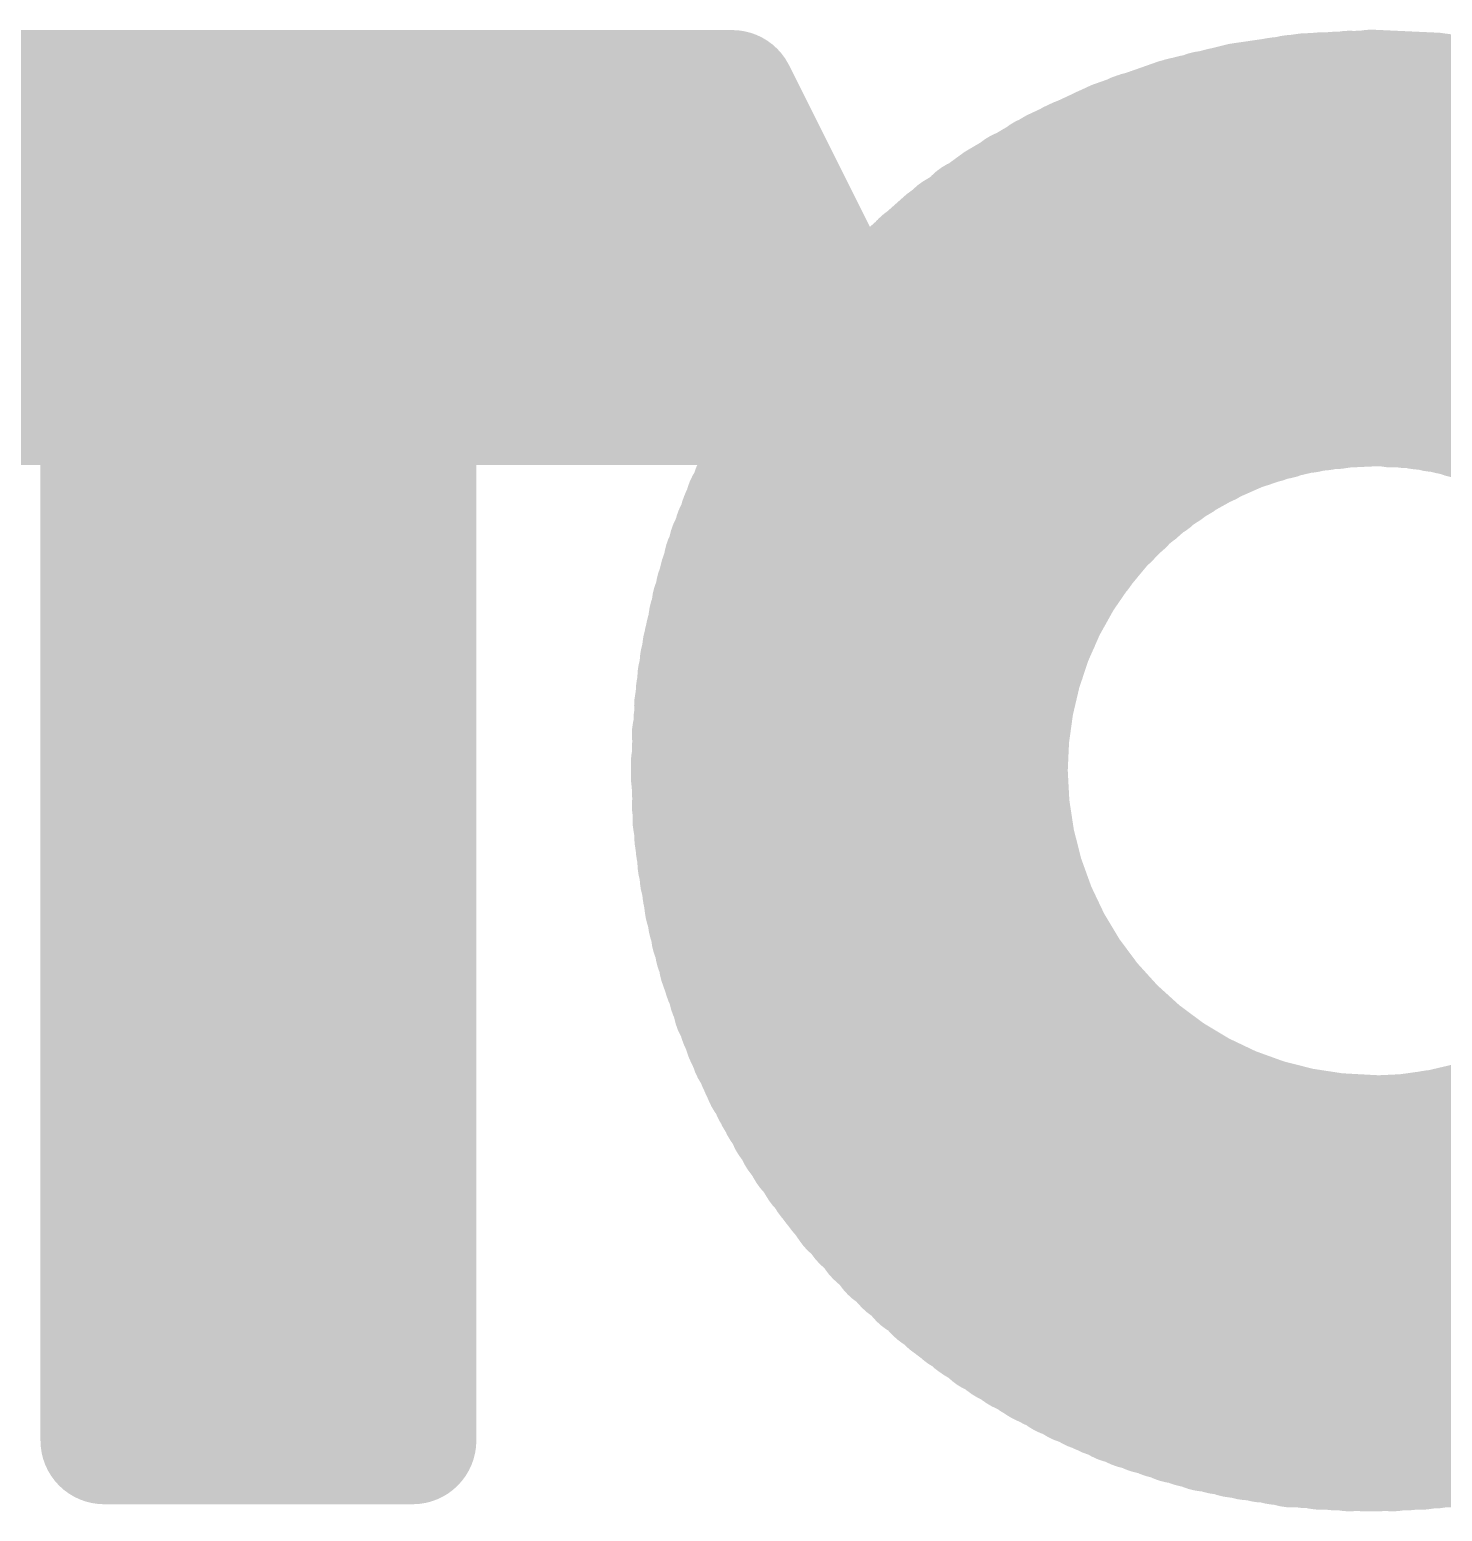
# Model space of a CAD drawing. Extents: x 100 to 126.1, y 98.7 to 170.
# Drawn here: x 105.872 to 106.982, y 120.194 to 121.358 of the extents above; entities that cross this region are included whole.
import ezdxf

# ---------------------------------------------------------------- set-up
doc = ezdxf.new("R2010")
doc.units = 0
doc.layers.get('0').update_dxf_attribs({"linetype": 'CONTINUOUS'})
doc.layers.add('SILK-BOTTOM_PHO', color=14, linetype='CONTINUOUS')

# ---------------------------------------------------------------- blocks, each defined once
blk = doc.blocks.new('ROUND_1')
at = {"const_width": 0.050038}
blk.add_lwpolyline([(-0.025018, 0, 1), (0.025018, 0, 1)], format="xyb", close=True, dxfattribs=at)

msp = doc.modelspace()

# ---------------------------------------------------------------- linework, layer by layer
at = {"layer": 'SILK-BOTTOM_PHO', "const_width": 0.100076}
for points in [[(106.423714, 121.308114), (105.377488, 121.308114)], [(105.832656, 121.308114), (105.832656, 121.06656)], [(105.843832, 121.308114), (105.843832, 121.06656)], [(105.855008, 121.308114), (105.855008, 121.06656)], [(105.866184, 121.308114), (105.866184, 121.06656)], [(105.87736, 121.308114), (105.87736, 121.06656)], [(105.88879, 121.308114), (105.88879, 121.06656)], [(105.899966, 121.308114), (105.899966, 121.06656)], [(105.911142, 121.308114), (105.911142, 121.06656)], [(105.922318, 121.308114), (105.922318, 121.06656)], [(105.933494, 121.308114), (105.933494, 120.24995)], [(105.94467, 121.308114), (105.94467, 120.24995)], [(105.955846, 121.308114), (105.955846, 120.24995)], [(105.967022, 121.308114), (105.967022, 120.24995)], [(105.978452, 121.308114), (105.978452, 120.24995)], [(105.989628, 121.308114), (105.989628, 120.24995)], [(106.000804, 121.308114), (106.000804, 120.24995)], [(106.01198, 121.308114), (106.01198, 120.24995)], [(106.023156, 121.308114), (106.023156, 120.24995)], [(106.034332, 121.308114), (106.034332, 120.24995)], [(106.045508, 121.308114), (106.045508, 120.24995)], [(106.056938, 121.308114), (106.056938, 120.24995)], [(106.068114, 121.308114), (106.068114, 120.24995)], [(106.07929, 121.308114), (106.07929, 120.24995)], [(106.090466, 121.308114), (106.090466, 120.24995)], [(106.101642, 121.308114), (106.101642, 120.24995)], [(106.112818, 121.308114), (106.112818, 120.24995)], [(106.123994, 121.308114), (106.123994, 120.24995)], [(106.13517, 121.308114), (106.13517, 120.24995)], [(106.1466, 121.308114), (106.1466, 120.24995)], [(106.157776, 121.308114), (106.157776, 120.24995)], [(106.168952, 121.308114), (106.168952, 120.24995)], [(106.180128, 121.308114), (106.180128, 121.06656)], [(106.191304, 121.308114), (106.191304, 121.06656)], [(106.20248, 121.308114), (106.20248, 121.06656)], [(106.213656, 121.308114), (106.213656, 121.06656)], [(106.225086, 121.308114), (106.225086, 121.06656)], [(106.236262, 121.308114), (106.236262, 121.06656)], [(106.247438, 121.308114), (106.247438, 121.06656)], [(106.258614, 121.308114), (106.258614, 121.06656)], [(106.26979, 121.308114), (106.26979, 121.06656)], [(106.280966, 121.308114), (106.280966, 121.06656)], [(106.292142, 121.308114), (106.292142, 121.06656)], [(106.303318, 121.308114), (106.303318, 121.06656)], [(106.314748, 121.308114), (106.314748, 121.06656)], [(106.325924, 121.308114), (106.325924, 121.06656)], [(106.3371, 121.308114), (106.3371, 121.06656)], [(106.348276, 121.308114), (106.348276, 121.06656)], [(106.359452, 121.308114), (106.359452, 121.06656)], [(106.370628, 121.308114), (106.370628, 121.06656)], [(106.381804, 121.308114), (106.381804, 121.06656)], [(106.393234, 121.308114), (106.393234, 121.06656)], [(106.40441, 121.308114), (106.40441, 121.06656)], [(106.415586, 121.308114), (106.415586, 121.06656)], [(106.423714, 121.308114), (106.518964, 121.117614)], [(106.85272, 121.302526), (106.85272, 121.05513)], [(106.863896, 121.304304), (106.863896, 121.058432)], [(106.875072, 121.305066), (106.875072, 121.06021)], [(106.886248, 121.306336), (106.886248, 121.061988)], [(106.897678, 121.306844), (106.897678, 121.063258)], [(106.908854, 121.307606), (106.908854, 121.064528)], [(106.92003, 121.307606), (106.92003, 121.06529)], [(106.926126, 121.308114), (106.926126, 121.307606)], [(106.931206, 121.307606), (106.931206, 121.06529)], [(106.942382, 121.307606), (106.942382, 121.064528)], [(106.953558, 121.306844), (106.953558, 121.06402)], [(106.964734, 121.306336), (106.964734, 121.06275)], [(106.976164, 121.305574), (106.976164, 121.060972)], [(106.98734, 121.304304), (106.98734, 121.05894)], [(106.998516, 121.303034), (106.998516, 121.055892)], [(106.42854, 121.298208), (105.377488, 121.298208)], [(106.426762, 121.301764), (106.426762, 121.06656)], [(106.796586, 121.291858), (106.796586, 121.034048)], [(106.808016, 121.294398), (106.808016, 121.039636)], [(106.819192, 121.296938), (106.819192, 121.044716)], [(107.028234, 121.298208), (106.824018, 121.298208)], [(106.830368, 121.298716), (106.830368, 121.048526)], [(106.841544, 121.300748), (106.841544, 121.052082)], [(107.009692, 121.301256), (107.009692, 121.052844)], [(107.020868, 121.299478), (107.020868, 121.049034)], [(106.434128, 121.287032), (105.377488, 121.287032)], [(106.437938, 121.279412), (106.437938, 121.06656)], [(106.763058, 121.281952), (106.763058, 121.014236)], [(106.774234, 121.285762), (106.774234, 121.021602)], [(107.07497, 121.287032), (106.778044, 121.287032)], [(106.78541, 121.28881), (106.78541, 121.02846)], [(106.439716, 121.275602), (105.377488, 121.275602)], [(106.72953, 121.270014), (106.72953, 120.987312)], [(106.740706, 121.274586), (106.740706, 120.997218)], [(107.108752, 121.275602), (106.743754, 121.275602)], [(106.751882, 121.278142), (106.751882, 121.006108)], [(106.445558, 121.264426), (105.377488, 121.264426)], [(106.449114, 121.25706), (106.449114, 121.06656)], [(106.695748, 121.255282), (106.695748, 120.949974)], [(106.706924, 121.260108), (106.706924, 120.964452)], [(107.137454, 121.264426), (106.715814, 121.264426)], [(106.7181, 121.265188), (106.7181, 120.976136)], [(106.451146, 121.25325), (105.377488, 121.25325)], [(106.684572, 121.24944), (106.684572, 120.93448)], [(107.161584, 121.25325), (106.69143, 121.25325)], [(106.456734, 121.242074), (105.377488, 121.242074)], [(106.46029, 121.234708), (106.46029, 121.06656)], [(106.66222, 121.236994), (106.66222, 120.892824)], [(107.18292, 121.242074), (106.669586, 121.242074)], [(106.673396, 121.243344), (106.673396, 120.915684)], [(106.462322, 121.230898), (105.377488, 121.230898)], [(106.639868, 121.22404), (106.639868, 120.812306)], [(107.202224, 121.230898), (106.650282, 121.230898)], [(106.651044, 121.230898), (106.651044, 120.86336)], [(106.46791, 121.219722), (105.377488, 121.219722)], [(106.47172, 121.212102), (106.47172, 121.06656)], [(106.628438, 121.216674), (106.628438, 120.335294)], [(107.220258, 121.219722), (106.63301, 121.219722)], [(106.473498, 121.208546), (105.377488, 121.208546)], [(106.479086, 121.19737), (105.377488, 121.19737)], [(107.251246, 121.19737), (106.601006, 121.19737)], [(106.606086, 121.200418), (106.606086, 120.35155)], [(107.23626, 121.208546), (106.615992, 121.208546)], [(106.617262, 121.208546), (106.617262, 120.343422)], [(106.484674, 121.18594), (105.377488, 121.18594)], [(106.482896, 121.18975), (106.482896, 120.482868)], [(107.264962, 121.18594), (106.587544, 121.18594)], [(106.59491, 121.191528), (106.59491, 120.360186)], [(106.490262, 121.174764), (105.627678, 121.174764)], [(107.278678, 121.174764), (106.574336, 121.174764)], [(106.583734, 121.182384), (106.583734, 120.369584)], [(106.49585, 121.163588), (105.633266, 121.163588)], [(106.494072, 121.167398), (106.494072, 120.466612)], [(106.561382, 121.162318), (106.561382, 120.389396)], [(107.290616, 121.163588), (106.56189, 121.163588)], [(106.572558, 121.172986), (106.572558, 120.378982)], [(106.501438, 121.152412), (105.638854, 121.152412)], [(107.3023, 121.152412), (106.549952, 121.152412)], [(106.549952, 121.151904), (106.549952, 120.400064)], [(106.507026, 121.141236), (105.644442, 121.141236)], [(106.505248, 121.145046), (106.505248, 120.45188)], [(106.538776, 121.139966), (106.538776, 120.412002)], [(107.312968, 121.141236), (106.539538, 121.141236)], [(106.512614, 121.13006), (105.65003, 121.13006)], [(106.5276, 121.12752), (106.5276, 120.424448)], [(107.323636, 121.13006), (106.52887, 121.13006)], [(107.33278, 121.118884), (105.655872, 121.118884)], [(106.516424, 121.12244), (106.516424, 120.437402)], [(107.342178, 121.107454), (105.66146, 121.107454)], [(107.351068, 121.096278), (105.667048, 121.096278)], [(107.358942, 121.085102), (105.672636, 121.085102)], [(107.36707, 121.073926), (105.678224, 121.073926)], [(105.930446, 121.06656), (105.682034, 121.06656)], [(105.930446, 121.06656), (105.930446, 120.24995)], [(106.172762, 121.06275), (105.930446, 121.06275)], [(106.480864, 121.06656), (106.172762, 121.06656)], [(106.172762, 121.06656), (106.172762, 120.24995)], [(106.88701, 121.06275), (106.478324, 121.06275)], [(107.668568, 121.06275), (106.965496, 121.06275)], [(106.172762, 121.051574), (105.930446, 121.051574)], [(106.837734, 121.051574), (106.470958, 121.051574)], [(106.47172, 121.051574), (106.47172, 120.500394)], [(107.646216, 121.051574), (107.014772, 121.051574)], [(106.172762, 121.040398), (105.930446, 121.040398)], [(106.808524, 121.040398), (106.464862, 121.040398)], [(106.172762, 121.029222), (105.930446, 121.029222)], [(106.786172, 121.029222), (106.458512, 121.029222)], [(106.46029, 121.031508), (106.46029, 120.520206)], [(106.172762, 121.017792), (105.930446, 121.017792)], [(106.767376, 121.017792), (106.452162, 121.017792)], [(106.172762, 121.006616), (105.930446, 121.006616)], [(106.751882, 121.006616), (106.446574, 121.006616)], [(106.449114, 121.010426), (106.449114, 120.541542)], [(106.172762, 120.99544), (105.930446, 120.99544)], [(106.737404, 120.99544), (106.441748, 120.99544)], [(106.172762, 120.984264), (105.930446, 120.984264)], [(106.72572, 120.984264), (106.436668, 120.984264)], [(106.437938, 120.986042), (106.437938, 120.565672)], [(106.172762, 120.973088), (105.930446, 120.973088)], [(106.714544, 120.973088), (106.43235, 120.973088)], [(106.172762, 120.961912), (105.930446, 120.961912)], [(106.426762, 120.957594), (106.426762, 120.594374)], [(106.704638, 120.961912), (106.428032, 120.961912)], [(106.172762, 120.950736), (105.930446, 120.950736)], [(106.695748, 120.950736), (106.423714, 120.950736)], [(106.172762, 120.939306), (105.930446, 120.939306)], [(106.68762, 120.939306), (106.419904, 120.939306)], [(106.172762, 120.92813), (105.930446, 120.92813)], [(106.415586, 120.923304), (106.415586, 120.628664)], [(106.680254, 120.92813), (106.416856, 120.92813)], [(106.172762, 120.916954), (105.930446, 120.916954)], [(106.673904, 120.916954), (106.413554, 120.916954)], [(106.172762, 120.905778), (105.930446, 120.905778)], [(106.172762, 120.894602), (105.930446, 120.894602)], [(106.66222, 120.894602), (106.407966, 120.894602)], [(106.667808, 120.905778), (106.410506, 120.905778)], [(106.172762, 120.883426), (105.930446, 120.883426)], [(106.657902, 120.883426), (106.40568, 120.883426)], [(106.172762, 120.87225), (105.930446, 120.87225)], [(106.65333, 120.87225), (106.40314, 120.87225)], [(106.40441, 120.876568), (106.40441, 120.6754)], [(106.172762, 120.861074), (105.930446, 120.861074)], [(106.649774, 120.861074), (106.401108, 120.861074)], [(106.172762, 120.849644), (105.930446, 120.849644)], [(106.646472, 120.849644), (106.39933, 120.849644)], [(106.172762, 120.838468), (105.930446, 120.838468)], [(106.644186, 120.838468), (106.39806, 120.838468)], [(106.172762, 120.827292), (105.930446, 120.827292)], [(106.641646, 120.827292), (106.39679, 120.827292)], [(106.172762, 120.816116), (105.930446, 120.816116)], [(106.639868, 120.816116), (106.396282, 120.816116)], [(106.172762, 120.80494), (105.930446, 120.80494)], [(106.638598, 120.80494), (106.395012, 120.80494)], [(106.172762, 120.793764), (105.930446, 120.793764)], [(106.637836, 120.793764), (106.395012, 120.793764)], [(106.172762, 120.782588), (105.930446, 120.782588)], [(106.637328, 120.782588), (106.39425, 120.782588)], [(106.172762, 120.771158), (105.930446, 120.771158)], [(106.637328, 120.771158), (106.39425, 120.771158)], [(106.172762, 120.759982), (105.930446, 120.759982)], [(106.637836, 120.759982), (106.395012, 120.759982)], [(106.172762, 120.748806), (105.930446, 120.748806)], [(106.638598, 120.748806), (106.395012, 120.748806)], [(106.172762, 120.73763), (105.930446, 120.73763)], [(106.639868, 120.73763), (106.39552, 120.73763)], [(106.639868, 120.739408), (106.639868, 120.327928)], [(106.172762, 120.726454), (105.930446, 120.726454)], [(106.641646, 120.726454), (106.39679, 120.726454)], [(106.172762, 120.715278), (105.930446, 120.715278)], [(106.643424, 120.715278), (106.39806, 120.715278)], [(106.172762, 120.704102), (105.930446, 120.704102)], [(106.646472, 120.704102), (106.39933, 120.704102)], [(106.172762, 120.692672), (105.930446, 120.692672)], [(106.649774, 120.692672), (106.401108, 120.692672)], [(106.651044, 120.688354), (106.651044, 120.32107)], [(106.172762, 120.681496), (105.930446, 120.681496)], [(106.652822, 120.681496), (106.40314, 120.681496)], [(106.172762, 120.67032), (105.930446, 120.67032)], [(106.65714, 120.67032), (106.404918, 120.67032)], [(106.172762, 120.659144), (105.930446, 120.659144)], [(106.66222, 120.659144), (106.407458, 120.659144)], [(106.66222, 120.659144), (106.66222, 120.31472)], [(106.172762, 120.647968), (105.930446, 120.647968)], [(106.667046, 120.647968), (106.409998, 120.647968)], [(106.172762, 120.636792), (105.930446, 120.636792)], [(106.672634, 120.636792), (106.413046, 120.636792)], [(106.673396, 120.63603), (106.673396, 120.308624)], [(106.172762, 120.625616), (105.930446, 120.625616)], [(106.679492, 120.625616), (106.416094, 120.625616)], [(106.684572, 120.617488), (106.684572, 120.302274)], [(106.172762, 120.61444), (105.930446, 120.61444)], [(106.68635, 120.61444), (106.419904, 120.61444)], [(106.172762, 120.60301), (105.930446, 120.60301)], [(106.172762, 120.591834), (105.930446, 120.591834)], [(106.694478, 120.60301), (106.423714, 120.60301)], [(106.703368, 120.591834), (106.42727, 120.591834)], [(106.695748, 120.601994), (106.695748, 120.296686)], [(106.172762, 120.580658), (105.930446, 120.580658)], [(106.713274, 120.580658), (106.431842, 120.580658)], [(106.706924, 120.587516), (106.706924, 120.291606)], [(106.172762, 120.569482), (105.930446, 120.569482)], [(106.72445, 120.569482), (106.43616, 120.569482)], [(106.7181, 120.575832), (106.7181, 120.28678)], [(106.172762, 120.558306), (105.930446, 120.558306)], [(106.736388, 120.558306), (106.440986, 120.558306)], [(106.72953, 120.564402), (106.72953, 120.2817)], [(106.172762, 120.54713), (105.930446, 120.54713)], [(106.750104, 120.54713), (106.446574, 120.54713)], [(106.740706, 120.554496), (106.740706, 120.277382)], [(106.751882, 120.54586), (106.751882, 120.273572)], [(106.172762, 120.535954), (105.930446, 120.535954)], [(106.765598, 120.535954), (106.451654, 120.535954)], [(106.763058, 120.537732), (106.763058, 120.270016)], [(106.172762, 120.524524), (105.930446, 120.524524)], [(106.783632, 120.524524), (106.458004, 120.524524)], [(106.774234, 120.530366), (106.774234, 120.266206)], [(106.78541, 120.523508), (106.78541, 120.263158)], [(106.172762, 120.513348), (105.930446, 120.513348)], [(106.805476, 120.513348), (106.4641, 120.513348)], [(106.796586, 120.51792), (106.796586, 120.259856)], [(106.808016, 120.512078), (106.808016, 120.25757)], [(106.172762, 120.502172), (105.930446, 120.502172)], [(106.834178, 120.502172), (106.47045, 120.502172)], [(106.819192, 120.507252), (106.819192, 120.25503)], [(106.830368, 120.503442), (106.830368, 120.252998)], [(106.841544, 120.499632), (106.841544, 120.25122)], [(107.009692, 120.499124), (107.009692, 120.250712)], [(107.653582, 120.502172), (107.01909, 120.502172)], [(107.020868, 120.502934), (107.020868, 120.25249)], [(106.172762, 120.490996), (105.930446, 120.490996)], [(106.878882, 120.490996), (106.477308, 120.490996)], [(106.85272, 120.496584), (106.85272, 120.249442)], [(106.863896, 120.493536), (106.863896, 120.24741)], [(106.875072, 120.491758), (106.875072, 120.246902)], [(106.886248, 120.489726), (106.886248, 120.245632)], [(106.897678, 120.488456), (106.897678, 120.245124)], [(106.908854, 120.487186), (106.908854, 120.244362)], [(106.942382, 120.487186), (106.942382, 120.244362)], [(106.953558, 120.487948), (106.953558, 120.245124)], [(106.964734, 120.489218), (106.964734, 120.245632)], [(108.351828, 120.490996), (106.974132, 120.490996)], [(106.976164, 120.490996), (106.976164, 120.246902)], [(106.98734, 120.492774), (106.98734, 120.24741)], [(106.998516, 120.496076), (106.998516, 120.249442)], [(106.172762, 120.47982), (105.930446, 120.47982)], [(107.367832, 120.47982), (106.484674, 120.47982)], [(106.92003, 120.486678), (106.92003, 120.244362)], [(106.931206, 120.486678), (106.931206, 120.244362)], [(106.172762, 120.468644), (105.930446, 120.468644)], [(107.359704, 120.468644), (106.492802, 120.468644)], [(106.172762, 120.457468), (105.930446, 120.457468)], [(107.351576, 120.457468), (106.50093, 120.457468)], [(106.172762, 120.446292), (105.930446, 120.446292)], [(107.34294, 120.446292), (106.509566, 120.446292)], [(106.172762, 120.434862), (105.930446, 120.434862)], [(107.33405, 120.434862), (106.518202, 120.434862)], [(106.172762, 120.423686), (105.930446, 120.423686)], [(107.324144, 120.423686), (106.528362, 120.423686)], [(106.172762, 120.41251), (105.930446, 120.41251)], [(107.314238, 120.41251), (106.538268, 120.41251)], [(106.172762, 120.401334), (105.930446, 120.401334)], [(107.303062, 120.401334), (106.548936, 120.401334)], [(106.172762, 120.390158), (105.930446, 120.390158)], [(107.291886, 120.390158), (106.56062, 120.390158)], [(106.172762, 120.378982), (105.930446, 120.378982)], [(107.27944, 120.378982), (106.572558, 120.378982)], [(106.172762, 120.367806), (105.930446, 120.367806)], [(107.266232, 120.367806), (106.585512, 120.367806)], [(106.172762, 120.356376), (105.930446, 120.356376)], [(107.252516, 120.356376), (106.59999, 120.356376)], [(106.172762, 120.3452), (105.930446, 120.3452)], [(107.23753, 120.3452), (106.614722, 120.3452)], [(106.172762, 120.334024), (105.930446, 120.334024)], [(107.221528, 120.334024), (106.630978, 120.334024)], [(106.172762, 120.322848), (105.930446, 120.322848)], [(107.204002, 120.322848), (106.648504, 120.322848)], [(106.172762, 120.311672), (105.930446, 120.311672)], [(107.184698, 120.311672), (106.667046, 120.311672)], [(106.172762, 120.300496), (105.930446, 120.300496)], [(106.172762, 120.28932), (105.930446, 120.28932)], [(107.163616, 120.300496), (106.68889, 120.300496)], [(107.13974, 120.28932), (106.712512, 120.28932)], [(106.172762, 120.278144), (105.930446, 120.278144)], [(107.1118, 120.278144), (106.739944, 120.278144)], [(106.172762, 120.266714), (105.930446, 120.266714)], [(107.078272, 120.266714), (106.773726, 120.266714)], [(106.172762, 120.255538), (105.930446, 120.255538)], [(107.034076, 120.255538), (106.817922, 120.255538)], [(106.172762, 120.24995), (105.930446, 120.24995)]]:
    msp.add_lwpolyline(points, dxfattribs=at)
for points in [[(106.926126, 121.308114, 0.2216871), (106.518694, 121.118134)], [(107.377992, 121.057416, 0.2591188), (106.926126, 121.308444)], [(106.480864, 121.06656, 0.1453959), (106.394618, 120.776238)], [(106.926126, 121.06529, 0.4142156), (106.637328, 120.776238)], [(107.21594, 120.776238, 0.4142156), (106.926126, 121.065798)], [(106.39425, 120.776238, 0.4130971), (106.926126, 120.244362)], [(106.637328, 120.776238, 0.4111433), (106.926126, 120.487186)], [(106.926126, 120.486678, 0.4142156), (107.21594, 120.776238)], [(106.926126, 120.244362, 0.2600771), (107.378718, 120.496858)]]:
    msp.add_lwpolyline(points, format="xyb", dxfattribs=at)

# ---------------------------------------------------------------- block references
at = {"layer": 'SILK-BOTTOM_PHO'}
for p in [(105.832656, 121.308114), (105.843832, 121.308114), (105.855008, 121.308114), (105.866184, 121.308114), (105.87736, 121.308114), (105.88879, 121.308114), (105.899966, 121.308114), (105.911142, 121.308114), (105.922318, 121.308114), (105.933494, 121.308114), (105.94467, 121.308114), (105.955846, 121.308114), (105.967022, 121.308114), (105.978452, 121.308114), (105.989628, 121.308114), (106.000804, 121.308114), (106.01198, 121.308114), (106.023156, 121.308114), (106.034332, 121.308114), (106.045508, 121.308114), (106.056938, 121.308114), (106.068114, 121.308114), (106.07929, 121.308114), (106.090466, 121.308114), (106.101642, 121.308114), (106.112818, 121.308114), (106.123994, 121.308114), (106.13517, 121.308114), (106.1466, 121.308114), (106.157776, 121.308114), (106.168952, 121.308114), (106.180128, 121.308114), (106.191304, 121.308114), (106.20248, 121.308114), (106.213656, 121.308114), (106.225086, 121.308114), (106.236262, 121.308114), (106.247438, 121.308114), (106.258614, 121.308114), (106.26979, 121.308114), (106.280966, 121.308114), (106.292142, 121.308114), (106.303318, 121.308114), (106.314748, 121.308114), (106.325924, 121.308114), (106.3371, 121.308114), (106.348276, 121.308114), (106.359452, 121.308114), (106.370628, 121.308114), (106.381804, 121.308114), (106.393234, 121.308114), (106.40441, 121.308114), (106.415586, 121.308114), (106.423714, 121.308114), (106.423714, 121.308114), (106.85272, 121.302526), (106.863896, 121.304304), (106.875072, 121.305066), (106.886248, 121.306336), (106.897678, 121.306844), (106.908854, 121.307606), (106.92003, 121.307606), (106.926126, 121.308444), (106.926126, 121.308114), (106.926126, 121.308114), (106.926126, 121.308114), (106.926126, 121.307606), (106.931206, 121.307606), (106.942382, 121.307606), (106.953558, 121.306844), (106.964734, 121.306336), (106.976164, 121.305574), (106.98734, 121.304304), (106.998516, 121.303034), (106.426762, 121.301764), (106.42854, 121.298208), (106.796586, 121.291858), (106.808016, 121.294398), (106.819192, 121.296938), (106.824018, 121.298208), (106.830368, 121.298716), (106.841544, 121.300748), (107.009692, 121.301256), (107.020868, 121.299478), (107.028234, 121.298208), (106.434128, 121.287032), (106.437938, 121.279412), (106.763058, 121.281952), (106.774234, 121.285762), (106.778044, 121.287032), (106.78541, 121.28881), (106.439716, 121.275602), (106.72953, 121.270014), (106.740706, 121.274586), (106.743754, 121.275602), (106.751882, 121.278142), (106.445558, 121.264426), (106.449114, 121.25706), (106.695748, 121.255282), (106.706924, 121.260108), (106.715814, 121.264426), (106.7181, 121.265188), (106.451146, 121.25325), (106.684572, 121.24944), (106.69143, 121.25325), (106.456734, 121.242074), (106.46029, 121.234708), (106.66222, 121.236994), (106.669586, 121.242074), (106.673396, 121.243344), (106.462322, 121.230898), (106.639868, 121.22404), (106.650282, 121.230898), (106.651044, 121.230898), (106.46791, 121.219722), (106.47172, 121.212102), (106.628438, 121.216674), (106.63301, 121.219722), (106.473498, 121.208546), (106.479086, 121.19737), (106.601006, 121.19737), (106.606086, 121.200418), (106.615992, 121.208546), (106.617262, 121.208546), (106.482896, 121.18975), (106.484674, 121.18594), (106.587544, 121.18594), (106.59491, 121.191528), (106.490262, 121.174764), (106.574336, 121.174764), (106.583734, 121.182384), (106.494072, 121.167398), (106.49585, 121.163588), (106.561382, 121.162318), (106.56189, 121.163588), (106.572558, 121.172986), (106.501438, 121.152412), (106.549952, 121.152412), (106.549952, 121.151904), (106.505248, 121.145046), (106.507026, 121.141236), (106.538776, 121.139966), (106.539538, 121.141236), (106.512614, 121.13006), (106.5276, 121.12752), (106.52887, 121.13006), (106.516424, 121.12244), (106.518694, 121.118134), (106.518964, 121.117614), (105.832656, 121.06656), (105.843832, 121.06656), (105.855008, 121.06656), (105.866184, 121.06656), (105.87736, 121.06656), (105.88879, 121.06656), (105.899966, 121.06656), (105.911142, 121.06656), (105.922318, 121.06656), (105.930446, 121.06656), (105.930446, 121.06656), (105.930446, 121.06275), (106.172762, 121.06656), (106.172762, 121.06275), (106.180128, 121.06656), (106.191304, 121.06656), (106.20248, 121.06656), (106.213656, 121.06656), (106.225086, 121.06656), (106.236262, 121.06656), (106.247438, 121.06656), (106.258614, 121.06656), (106.26979, 121.06656), (106.280966, 121.06656), (106.292142, 121.06656), (106.303318, 121.06656), (106.314748, 121.06656), (106.325924, 121.06656), (106.3371, 121.06656), (106.348276, 121.06656), (106.359452, 121.06656), (106.370628, 121.06656), (106.381804, 121.06656), (106.393234, 121.06656), (106.40441, 121.06656), (106.415586, 121.06656), (106.426762, 121.06656), (106.437938, 121.06656), (106.449114, 121.06656), (106.46029, 121.06656), (106.47172, 121.06656), (106.478324, 121.06275), (106.480864, 121.06656), (106.480864, 121.06656), (106.480864, 121.06656), (106.863896, 121.058432), (106.875072, 121.06021), (106.886248, 121.061988), (106.88701, 121.06275), (106.897678, 121.063258), (106.908854, 121.064528), (106.92003, 121.06529), (106.926126, 121.065798), (106.926126, 121.06529), (106.926126, 121.06529), (106.931206, 121.06529), (106.942382, 121.064528), (106.953558, 121.06402), (106.964734, 121.06275), (106.965496, 121.06275), (106.976164, 121.060972), (106.98734, 121.05894), (105.930446, 121.051574), (106.172762, 121.051574), (106.470958, 121.051574), (106.47172, 121.051574), (106.830368, 121.048526), (106.837734, 121.051574), (106.841544, 121.052082), (106.85272, 121.05513), (106.998516, 121.055892), (107.009692, 121.052844), (107.014772, 121.051574), (107.020868, 121.049034), (105.930446, 121.040398), (106.172762, 121.040398), (106.464862, 121.040398), (106.796586, 121.034048), (106.808016, 121.039636), (106.808524, 121.040398), (106.819192, 121.044716), (105.930446, 121.029222), (106.172762, 121.029222), (106.458512, 121.029222), (106.46029, 121.031508), (106.78541, 121.02846), (106.786172, 121.029222), (105.930446, 121.017792), (106.172762, 121.017792), (106.452162, 121.017792), (106.763058, 121.014236), (106.767376, 121.017792), (106.774234, 121.021602), (105.930446, 121.006616), (106.172762, 121.006616), (106.446574, 121.006616), (106.449114, 121.010426), (106.751882, 121.006616), (106.751882, 121.006108), (105.930446, 120.99544), (106.172762, 120.99544), (106.441748, 120.99544), (106.737404, 120.99544), (106.740706, 120.997218), (105.930446, 120.984264), (106.172762, 120.984264), (106.436668, 120.984264), (106.437938, 120.986042), (106.7181, 120.976136), (106.72572, 120.984264), (106.72953, 120.987312), (105.930446, 120.973088), (106.172762, 120.973088), (106.43235, 120.973088), (106.706924, 120.964452), (106.714544, 120.973088), (105.930446, 120.961912), (106.172762, 120.961912), (106.426762, 120.957594), (106.428032, 120.961912), (106.704638, 120.961912), (105.930446, 120.950736), (106.172762, 120.950736), (106.423714, 120.950736), (106.695748, 120.950736), (106.695748, 120.949974), (105.930446, 120.939306), (106.172762, 120.939306), (106.419904, 120.939306), (106.684572, 120.93448), (106.68762, 120.939306), (105.930446, 120.92813), (106.172762, 120.92813), (106.415586, 120.923304), (106.416856, 120.92813), (106.680254, 120.92813), (105.930446, 120.916954), (106.172762, 120.916954), (106.413554, 120.916954), (106.673396, 120.915684), (106.673904, 120.916954), (105.930446, 120.905778), (105.930446, 120.894602), (106.172762, 120.905778), (106.172762, 120.894602), (106.407966, 120.894602), (106.410506, 120.905778), (106.66222, 120.894602), (106.667808, 120.905778), (105.930446, 120.883426), (106.172762, 120.883426), (106.40568, 120.883426), (106.657902, 120.883426), (106.66222, 120.892824), (105.930446, 120.87225), (106.172762, 120.87225), (106.40314, 120.87225), (106.40441, 120.876568), (106.65333, 120.87225), (105.930446, 120.861074), (106.172762, 120.861074), (106.401108, 120.861074), (106.649774, 120.861074), (106.651044, 120.86336), (105.930446, 120.849644), (106.172762, 120.849644), (106.39933, 120.849644), (106.646472, 120.849644), (105.930446, 120.838468), (106.172762, 120.838468), (106.39806, 120.838468), (106.644186, 120.838468), (105.930446, 120.827292), (106.172762, 120.827292), (106.39679, 120.827292), (106.641646, 120.827292), (105.930446, 120.816116), (106.172762, 120.816116), (106.396282, 120.816116), (106.639868, 120.816116), (105.930446, 120.80494), (106.172762, 120.80494), (106.395012, 120.80494), (106.638598, 120.80494), (106.639868, 120.812306), (105.930446, 120.793764), (106.172762, 120.793764), (106.395012, 120.793764), (106.637836, 120.793764), (105.930446, 120.782588), (106.172762, 120.782588), (106.39425, 120.782588), (106.637328, 120.782588), (105.930446, 120.771158), (106.172762, 120.771158), (106.39425, 120.776238), (106.39425, 120.776238), (106.39425, 120.771158), (106.394618, 120.776238), (106.637328, 120.776238), (106.637328, 120.776238), (106.637328, 120.776238), (106.637328, 120.771158), (105.930446, 120.759982), (106.172762, 120.759982), (106.395012, 120.759982), (106.637836, 120.759982), (105.930446, 120.748806), (106.172762, 120.748806), (106.395012, 120.748806), (106.638598, 120.748806), (105.930446, 120.73763), (106.172762, 120.73763), (106.39552, 120.73763), (106.639868, 120.739408), (106.639868, 120.73763), (105.930446, 120.726454), (106.172762, 120.726454), (106.39679, 120.726454), (106.641646, 120.726454), (105.930446, 120.715278), (106.172762, 120.715278), (106.39806, 120.715278), (106.643424, 120.715278), (105.930446, 120.704102), (106.172762, 120.704102), (106.39933, 120.704102), (106.646472, 120.704102), (105.930446, 120.692672), (106.172762, 120.692672), (106.401108, 120.692672), (106.649774, 120.692672), (106.651044, 120.688354), (105.930446, 120.681496), (106.172762, 120.681496), (106.40314, 120.681496), (106.40441, 120.6754), (106.652822, 120.681496), (105.930446, 120.67032), (106.172762, 120.67032), (106.404918, 120.67032), (106.65714, 120.67032), (105.930446, 120.659144), (106.172762, 120.659144), (106.407458, 120.659144), (106.66222, 120.659144), (106.66222, 120.659144), (105.930446, 120.647968), (106.172762, 120.647968), (106.409998, 120.647968), (106.667046, 120.647968), (105.930446, 120.636792), (106.172762, 120.636792), (106.413046, 120.636792), (106.415586, 120.628664), (106.672634, 120.636792), (106.673396, 120.63603), (105.930446, 120.625616), (106.172762, 120.625616), (106.416094, 120.625616), (106.679492, 120.625616), (106.684572, 120.617488), (105.930446, 120.61444), (106.172762, 120.61444), (106.419904, 120.61444), (106.68635, 120.61444), (105.930446, 120.60301), (105.930446, 120.591834), (106.172762, 120.60301), (106.172762, 120.591834), (106.423714, 120.60301), (106.426762, 120.594374), (106.42727, 120.591834), (106.694478, 120.60301), (106.695748, 120.601994), (106.703368, 120.591834), (105.930446, 120.580658), (106.172762, 120.580658), (106.431842, 120.580658), (106.706924, 120.587516), (106.713274, 120.580658), (105.930446, 120.569482), (106.172762, 120.569482), (106.43616, 120.569482), (106.7181, 120.575832), (106.72445, 120.569482), (105.930446, 120.558306), (106.172762, 120.558306), (106.437938, 120.565672), (106.440986, 120.558306), (106.72953, 120.564402), (106.736388, 120.558306), (105.930446, 120.54713), (106.172762, 120.54713), (106.446574, 120.54713), (106.740706, 120.554496), (106.750104, 120.54713), (106.751882, 120.54586), (105.930446, 120.535954), (106.172762, 120.535954), (106.449114, 120.541542), (106.451654, 120.535954), (106.763058, 120.537732), (106.765598, 120.535954), (105.930446, 120.524524), (106.172762, 120.524524), (106.458004, 120.524524), (106.774234, 120.530366), (106.783632, 120.524524), (106.78541, 120.523508), (105.930446, 120.513348), (106.172762, 120.513348), (106.46029, 120.520206), (106.4641, 120.513348), (106.796586, 120.51792), (106.805476, 120.513348), (106.808016, 120.512078), (105.930446, 120.502172), (106.172762, 120.502172), (106.47045, 120.502172), (106.47172, 120.500394), (106.819192, 120.507252), (106.830368, 120.503442), (106.834178, 120.502172), (106.841544, 120.499632), (107.009692, 120.499124), (107.01909, 120.502172), (107.020868, 120.502934), (105.930446, 120.490996), (106.172762, 120.490996), (106.477308, 120.490996), (106.85272, 120.496584), (106.863896, 120.493536), (106.875072, 120.491758), (106.878882, 120.490996), (106.886248, 120.489726), (106.897678, 120.488456), (106.908854, 120.487186), (106.926126, 120.487186), (106.942382, 120.487186), (106.953558, 120.487948), (106.964734, 120.489218), (106.974132, 120.490996), (106.976164, 120.490996), (106.98734, 120.492774), (106.998516, 120.496076), (105.930446, 120.47982), (106.172762, 120.47982), (106.482896, 120.482868), (106.484674, 120.47982), (106.92003, 120.486678), (106.926126, 120.486678), (106.926126, 120.486678), (106.931206, 120.486678), (105.930446, 120.468644), (106.172762, 120.468644), (106.492802, 120.468644), (106.494072, 120.466612), (105.930446, 120.457468), (106.172762, 120.457468), (106.50093, 120.457468), (105.930446, 120.446292), (106.172762, 120.446292), (106.505248, 120.45188), (106.509566, 120.446292), (105.930446, 120.434862), (106.172762, 120.434862), (106.516424, 120.437402), (106.518202, 120.434862), (105.930446, 120.423686), (106.172762, 120.423686), (106.5276, 120.424448), (106.528362, 120.423686), (105.930446, 120.41251), (106.172762, 120.41251), (106.538268, 120.41251), (106.538776, 120.412002), (105.930446, 120.401334), (106.172762, 120.401334), (106.548936, 120.401334), (106.549952, 120.400064), (105.930446, 120.390158), (106.172762, 120.390158), (106.56062, 120.390158), (106.561382, 120.389396), (105.930446, 120.378982), (106.172762, 120.378982), (106.572558, 120.378982), (106.572558, 120.378982), (105.930446, 120.367806), (106.172762, 120.367806), (106.583734, 120.369584), (106.585512, 120.367806), (106.59491, 120.360186), (105.930446, 120.356376), (106.172762, 120.356376), (106.59999, 120.356376), (106.606086, 120.35155), (105.930446, 120.3452), (106.172762, 120.3452), (106.614722, 120.3452), (106.617262, 120.343422), (105.930446, 120.334024), (106.172762, 120.334024), (106.628438, 120.335294), (106.630978, 120.334024), (106.639868, 120.327928), (105.930446, 120.322848), (106.172762, 120.322848), (106.648504, 120.322848), (106.651044, 120.32107), (106.66222, 120.31472), (105.930446, 120.311672), (106.172762, 120.311672), (106.667046, 120.311672), (106.673396, 120.308624), (106.684572, 120.302274), (105.930446, 120.300496), (105.930446, 120.28932), (106.172762, 120.300496), (106.172762, 120.28932), (106.68889, 120.300496), (106.695748, 120.296686), (106.706924, 120.291606), (106.712512, 120.28932), (105.930446, 120.278144), (106.172762, 120.278144), (106.7181, 120.28678), (106.72953, 120.2817), (106.739944, 120.278144), (106.740706, 120.277382), (105.930446, 120.266714), (106.172762, 120.266714), (106.751882, 120.273572), (106.763058, 120.270016), (106.773726, 120.266714), (106.774234, 120.266206), (105.930446, 120.255538), (106.172762, 120.255538), (106.78541, 120.263158), (106.796586, 120.259856), (106.808016, 120.25757), (106.817922, 120.255538), (106.819192, 120.25503), (105.930446, 120.24995), (105.930446, 120.24995), (105.933494, 120.24995), (105.94467, 120.24995), (105.955846, 120.24995), (105.967022, 120.24995), (105.978452, 120.24995), (105.989628, 120.24995), (106.000804, 120.24995), (106.01198, 120.24995), (106.023156, 120.24995), (106.034332, 120.24995), (106.045508, 120.24995), (106.056938, 120.24995), (106.068114, 120.24995), (106.07929, 120.24995), (106.090466, 120.24995), (106.101642, 120.24995), (106.112818, 120.24995), (106.123994, 120.24995), (106.13517, 120.24995), (106.1466, 120.24995), (106.157776, 120.24995), (106.168952, 120.24995), (106.172762, 120.24995), (106.830368, 120.252998), (106.841544, 120.25122), (106.85272, 120.249442), (106.863896, 120.24741), (106.875072, 120.246902), (106.886248, 120.245632), (106.897678, 120.245124), (106.908854, 120.244362), (106.92003, 120.244362), (106.926126, 120.244362), (106.926126, 120.244362), (106.926126, 120.244362), (106.931206, 120.244362), (106.942382, 120.244362), (106.953558, 120.245124), (106.964734, 120.245632), (106.976164, 120.246902), (106.98734, 120.24741), (106.998516, 120.249442), (107.009692, 120.250712), (107.020868, 120.25249)]:
    msp.add_blockref('ROUND_1', p, dxfattribs=at)

doc.saveas('drawing.dxf')
